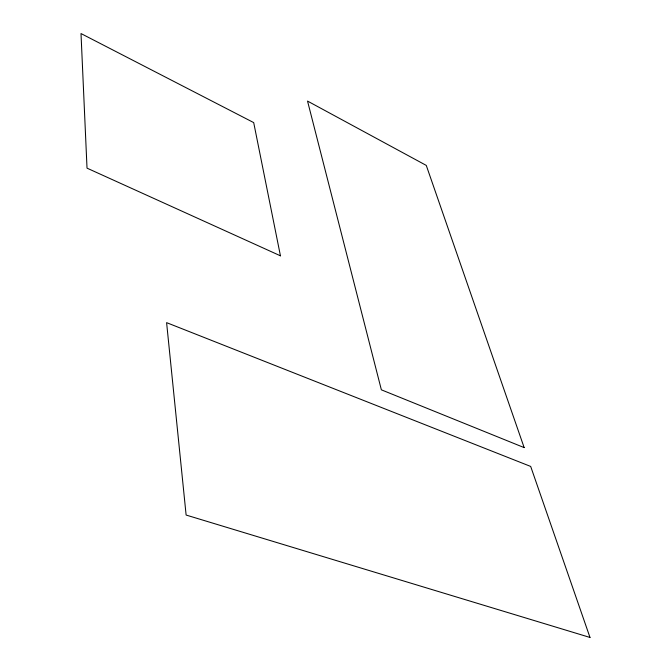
<?xml version="1.0" encoding="UTF-8"?>
<svg xmlns="http://www.w3.org/2000/svg" width="671" height="671" viewBox="0 0 671 671"><rect width="100%" height="100%" fill="white"/><g stroke="black" fill="none" stroke-linecap="round" stroke-linejoin="round"><path stroke-width="1.01" d="M589.994 637.45L186.119 515.051L166.601 322.642L530.686 466.437L589.994 637.45M524.152 447.599L381.371 389.826L307.528 101.078L426.278 165.41L524.152 447.599M280.444 255.819L87.02 168.144L81.006 33.55L253.697 122.592L280.444 255.819"/></g></svg>
